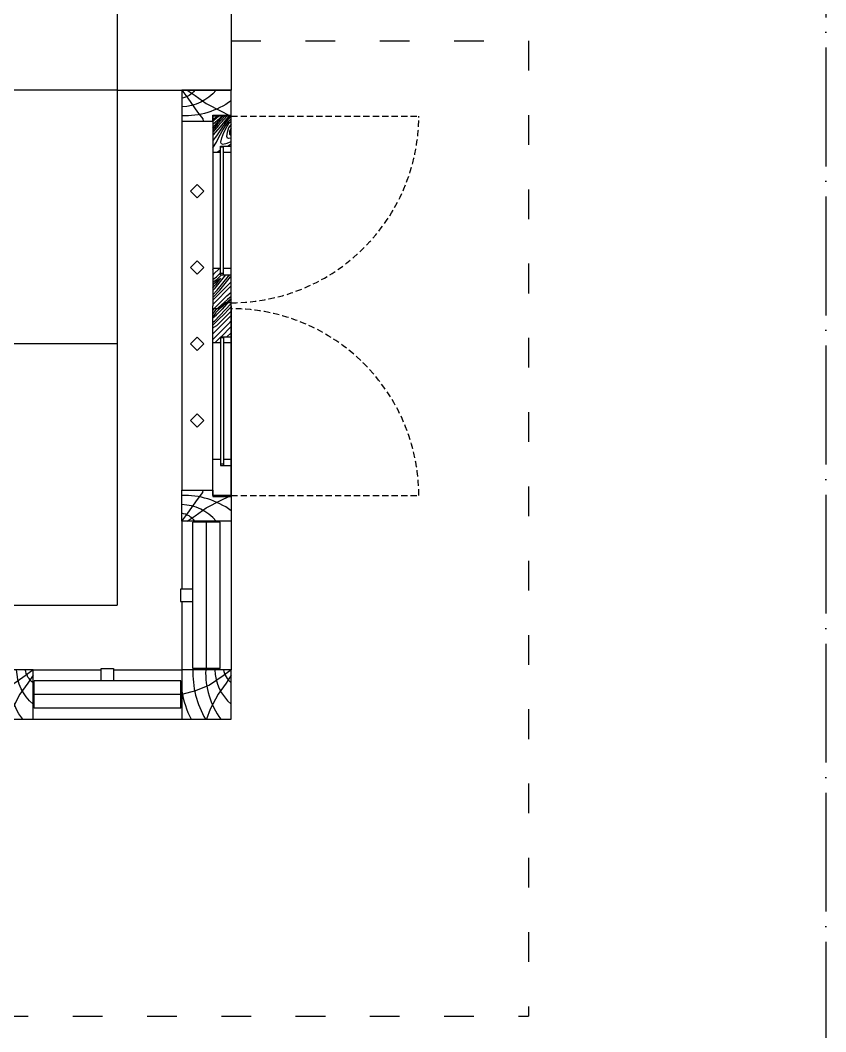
# Model space of a CAD drawing. Header units: metres. Extents: x -16 to 65907, y -5261 to 15511.
# Drawn here: x 12957.7 to 13120.4, y -2617.1 to -2412.8 of the extents above; entities that cross this region are included whole.
import ezdxf

# ---------------------------------------------------------------- set-up
doc = ezdxf.new("R2010")
doc.units = ezdxf.units.M
for name, pattern in [('ACAD_ISO03W100', [30, 12, -18]), ('ACAD_ISO04W100', [30, 24, -3, 0, -3]), ('DASHED', [19.05, 12.7, -6.35])]:
    doc.linetypes.add(name, pattern=pattern)
for name, color, linetype in [('BC-BOUNDARY', 3, 'ACAD_ISO04W100'), ('BC-GREYCOLOR', 8, 'Continuous'), ('BC-HATCH', 8, 'Continuous'), ('BC-JOINERY', 93, 'Continuous')]:
    doc.layers.add(name, color=color, linetype=linetype)

# ---------------------------------------------------------------- blocks, each defined once
blk = doc.blocks.new('BC-JN-FRAME-SIDE')
at = {"layer": 'BC-HATCH'}
for points in [[(0, -3.87), (-1.06, -2.29), (-2.66, -0.06), (-4.24, 2.97), (-5, 4.54)], [(-0.01, -5), (-1.62, -3.74), (-4.39, -1.84), (-5.78, -0.75), (-6.25, -0.66)]]:
    blk.add_lwpolyline(points, dxfattribs=at)
for centre, radius, start, end in [((10.75, -4.4), 15.93, 143.8447, 182.1637), ((5.98, -5.2), 9.31, 129.9112, 178.7469), ((2.65, -5.73), 4.3, 128.027, 170.1852)]:
    blk.add_arc(centre, radius, start, end, dxfattribs=at)
at = {"layer": 'BC-JOINERY'}
for p, q in [((-5, 1.25), (-5, 5)), ((-5, 5), (0, 5)), ((0, 5), (0, -5)), ((-6.25, -5), (-6.25, 1.25)), ((-6.25, 1.25), (-5, 1.25)), ((0, -5), (-6.25, -5))]:
    blk.add_line(p, q, dxfattribs=at)

msp = doc.modelspace()

# ---------------------------------------------------------------- hatches: boundary and pattern name
at = {"layer": 'BC-GREYCOLOR'}
h = msp.add_hatch(dxfattribs=at)
h.set_pattern_fill('WOOD-F4', color=256, scale=15, angle=45, style=0, pattern_type=2)
h.set_pattern_definition([(75.964, (12994.7907, -2421.1037), (10.6066, 53.033), [0.8746, -86.5896]), (48.814, (12995.1089, -2423.3311), (137.885815, 159.09902), [2.255, -223.2444]), (241.699, (12995.4271, -2421.1037), (-21.2132, -42.42641), [1.566, -155.0386]), (55.305, (12994.8968, -2422.9068), (42.42641, 63.63961), [1.677, -166.028]), (34.695, (13002.5335, -2430.5435), (74.24621, 53.03301), [1.677, -166.028]), (208.301, (13004.3366, -2430.0132), (-95.45942, -53.03301), [1.566, -155.0386]), (40.914, (13001.8971, -2429.9071), (10.6066, 10.6066), [2.1054, -208.4297]), (41.186, (13002.1093, -2430.3314), (10.6066, 10.6066), [2.255, -223.2444]), (14.036, (13004.3366, -2430.6496), (31.8198, 10.6066), [0.8746, -86.5896]), (34.695, (12997.1242, -2425.1342), (74.24621, 53.03301), [1.677, -166.028]), (208.301, (12998.9273, -2424.6038), (-95.45942, -53.03301), [1.566, -155.0386]), (241.699, (13000.6243, -2426.3009), (-21.2132, -42.4264), [1.566, -155.0386]), (55.305, (13000.094, -2428.104), (42.4264, 63.63961), [1.677, -166.028]), (45, (13002.534, -2428.634), (-10.607, 10.607), [3.15, -11.85]), (228.814, (13003.5942, -2426.513), (-137.885815, -159.09902), [2.255, -223.2444]), (49.0856, (12995.6392, -2423.8614), (127.27921, 148.492416), [2.10535, -208.4297]), (49.0856, (12995.5332, -2423.5432), (127.27921, 148.492416), [2.10535, -208.4297]), (40.914, (12996.1696, -2424.3917), (10.6066, 10.6066), [2.1054, -208.4297]), (40.914, (12996.4878, -2424.4978), (10.6066, 10.6066), [2.1054, -208.4297]), (41.186, (12996.6999, -2424.922), (10.6066, 10.6066), [2.255, -223.2444]), (14.036, (12998.9273, -2425.2402), (31.8198, 10.6066), [0.8746, -86.5896]), (40.914, (13001.5789, -2429.8011), (10.6066, 10.6066), [2.1054, -208.4297]), (40.914, (13001.8971, -2429.9071), (10.6066, 10.6066), [2.1054, -208.4297]), (75.964, (12999.988, -2426.301), (10.6066, 53.033), [0.8746, -86.5896]), (48.814, (13000.3061, -2428.5283), (137.885815, 159.09902), [2.255, -223.2444]), (49.086, (13000.7304, -2428.7404), (127.27921, 148.49242), [2.1054, -208.4297]), (49.086, (13000.8365, -2429.0586), (127.27921, 148.49242), [2.1054, -208.4297]), (45, (12992.139, -2425.665), (-10.607, 10.607), [1.8, -13.2]), (36.87, (12991.2905, -2426.301), (10.6066, 10.6066), [1.0607, -105.0054]), (30.964, (12990.23, -2426.9373), (10.6066, 10.6066), [1.237, -60.6097]), (28.301, (12988.851, -2427.6798), (95.45942, 53.03301), [1.566, -155.0386]), (26.565, (12988.0025, -2428.104), (10.6066, 10.6066), [0.9487, -46.4855]), (33.69, (12986.7297, -2428.9525), (10.6066, 10.6066), [1.5297, -74.9556]), (45, (12986.411, -2429.27), (-10.607, 10.607), [0.45, -14.55]), (225, (12988.32, -2428.846), (10.607, -10.607), [1.65, -13.35]), (217.875, (12989.2753, -2428.104), (-10.6066, -10.6066), [1.2093, -119.7245]), (214.695, (12990.6541, -2427.1494), (-74.24621, -53.03301), [1.677, -166.028]), (213.69, (12991.927, -2426.301), (-10.6066, -10.6066), [1.5297, -74.9556]), (219.289, (12993.0936, -2425.3463), (-10.6066, -10.6066), [1.5075, -149.2407]), (225, (12989.381, -2428.846), (10.607, -10.607), [2.4, -12.6]), (221.186, (12991.0784, -2427.3616), (-10.6066, -10.6066), [2.255, -223.2444]), (218.991, (12993.3058, -2425.5584), (-116.67262, -95.459415), [2.86575, -283.70885]), (45, (12991.927, -2425.452), (-10.607, 10.607), [1.8, -13.2]), (35.538, (12991.1845, -2425.9827), (10.6066, 10.6066), [0.9124, -90.329]), (26.565, (12989.9117, -2426.619), (10.6066, 10.6066), [1.423, -46.011]), (21.801, (12988.851, -2427.0434), (74.24621, 31.8198), [1.1424, -113.0942]), (14.036, (12988.0025, -2427.2555), (31.8198, 10.6066), [0.8746, -86.5896]), (341.565, (12987.684, -2427.1494), (21.2132, -2e-07), [0.3354, -33.2056]), (161.565, (12989.169, -2426.089), (-21.2132, 2e-07), [0.3354, -33.2056]), (188.13, (12989.9117, -2425.9827), (-53.033, -10.6066), [0.75, -74.25]), (198.435, (12990.866, -2425.6645), (-10.6066, -10.6066), [1.0062, -32.535]), (215.538, (12992.3512, -2424.6038), (-10.6066, -10.6066), [1.8248, -89.4166]), (180, (12990.972, -2424.074), (-10.6066, -10.6066), [0.212, -21.001]), (210.964, (12991.5027, -2423.7553), (-10.6066, -10.6066), [0.6185, -61.228]), (161.565, (12990.23, -2425.028), (-21.2132, 2e-07), [0.3354, -33.2056]), (203.199, (12990.9723, -2424.71), (-42.4264, -21.2132), [0.8078, -79.9697]), (216.87, (12991.8209, -2424.0735), (-10.6066, -10.6066), [1.0607, -105.0054]), (180, (12990.23, -2425.452), (-10.6066, -10.6066), [0.6364, -20.577]), (206.565, (12990.654, -2425.2402), (-10.6066, -10.6066), [0.4743, -46.9598]), (210.964, (12991.1845, -2424.922), (-10.6066, -10.6066), [0.6185, -61.228]), (216.87, (12992.033, -2424.2856), (-10.6066, -10.6066), [1.0607, -105.0054]), (108.435, (12993.836, -2421.422), (-10.6066, 10.6066), [0.3354, -33.2056]), (81.87, (12993.73, -2422.1643), (2e-08, 21.2132), [0.75, -74.25]), (71.565, (12993.412, -2423.119), (2e-07, 21.2132), [1.0062, -32.535]), (54.462, (12992.3512, -2424.6038), (42.4264, 63.6396), [1.8248, -89.4166]), (90, (12991.821, -2423.225), (-10.6066, 10.6066), [0.212, -21.001]), (59.036, (12991.5027, -2423.7553), (21.2132, 42.4264), [0.6185, -61.228]), (90, (12993.2, -2422.483), (-10.6066, 10.6066), [0.6364, -20.577]), (63.435, (12992.9876, -2422.907), (10.6066, 31.8198), [0.4743, -46.9598]), (59.036, (12992.6694, -2423.437), (21.2132, 42.4264), [0.6185, -61.228]), (53.13, (12992.033, -2424.2856), (53.033, 74.24622), [1.0607, -105.0054]), (108.435, (12992.7754, -2422.4825), (-10.6066, 10.6066), [0.3354, -33.2056]), (66.801, (12992.4572, -2423.225), (10.6066, 31.8198), [0.8078, -79.9697]), (53.13, (12991.8209, -2424.0735), (53.033, 74.24622), [1.0607, -105.0054]), (68.199, (12994.3664, -2422.1643), (10.6066, 31.8198), [1.1424, -113.0942]), (63.435, (12993.73, -2423.437), (10.6066, 31.8198), [1.423, -46.011]), (54.462, (12993.1997, -2424.1796), (42.4264, 63.6396), [0.9124, -90.329]), (233.13, (12994.0482, -2423.5432), (-53.033, -74.24622), [1.0607, -105.0054]), (239.036, (12994.6846, -2422.4825), (-21.2132, -42.4264), [1.237, -60.6097]), (51.009, (12993.3058, -2425.5584), (84.852814, 106.066017), [2.86575, -283.70885]), (56.31, (12994.0482, -2424.1796), (31.8198, 53.033), [1.5297, -74.9556]), (50.711, (12993.0936, -2425.3463), (84.85282, 106.06602), [1.5075, -149.2407]), (315, (12989.487, -2425.346), (10.607, 10.607), [0.15, -14.85]), (315, (12993.094, -2421.74), (10.607, 10.607), [0.15, -14.85]), (39.29, (13000.094, -2432.3467), (10.6066, 10.6066), [1.5075, -149.2407]), (33.69, (13001.2607, -2431.392), (10.6066, 10.6066), [1.5297, -74.9556]), (38.991, (12999.8819, -2432.1345), (116.67262, 95.459415), [2.86575, -283.70885]), (210.964, (13002.9578, -2430.7557), (-10.6066, -10.6066), [1.237, -60.6097]), (216.87, (13001.8971, -2431.392), (-10.6066, -10.6066), [1.0607, -105.0054]), (35.538, (13001.2607, -2432.2406), (10.6066, 10.6066), [0.9124, -90.329]), (26.565, (13002.003, -2431.7103), (10.6066, 10.6066), [1.423, -46.011]), (21.801, (13003.276, -2431.0739), (74.2462, 31.8198), [1.1424, -113.0942]), (36.87, (13001.3668, -2433.6195), (10.6066, 10.6066), [1.0607, -105.0054]), (23.2, (13002.2153, -2432.983), (42.4264, 21.2132), [0.8078, -79.9697]), (341.565, (13002.958, -2432.665), (21.213, -2e-07), [0.3354, -33.2056]), (36.87, (13001.1547, -2433.4073), (10.6066, 10.6066), [1.0607, -105.0054]), (30.964, (13002.0032, -2432.771), (10.6066, 10.6066), [0.6185, -61.228]), (26.565, (13002.5335, -2432.4527), (10.6066, 10.6066), [0.4743, -46.96]), (360, (13002.958, -2432.241), (10.607, 10.607), [0.6364, -20.577]), (30.964, (13001.685, -2433.9377), (10.6066, 10.6066), [0.6185, -61.228]), (360, (13002.215, -2433.619), (10.607, 10.607), [0.212, -21.001]), (35.538, (13000.8365, -2433.0891), (10.6066, 10.6066), [1.8248, -89.4166]), (18.435, (13002.3214, -2432.0285), (10.6066, 10.6066), [1.006, -32.535]), (8.13, (13003.276, -2431.7103), (53.033, 10.6066), [0.75, -74.25]), (341.565, (13004.0184, -2431.604), (21.213, -2e-07), [0.3354, -33.2056]), (233.13, (13001.1547, -2433.4073), (-53.033, -74.2462), [1.0607, -105.0054]), (239.036, (13000.5183, -2434.256), (-21.2132, -42.4264), [0.6185, -61.228]), (243.435, (13000.2, -2434.786), (-10.6066, -31.8198), [0.4743, -46.96]), (270, (12999.988, -2435.21), (10.607, -10.607), [0.6364, -20.577]), (233.13, (13001.3668, -2433.6195), (-53.033, -74.2462), [1.0607, -105.0054]), (246.8, (13000.7304, -2434.468), (-10.6066, -31.8198), [0.8078, -79.9697]), (288.43, (13000.412, -2435.2104), (10.6066, -10.6066), [0.3354, -33.2056]), (239.036, (13001.685, -2433.9377), (-21.2132, -42.4264), [0.6185, -61.228]), (270, (13001.367, -2434.468), (10.607, -10.607), [0.212, -21.001]), (234.462, (13000.8365, -2433.0891), (-42.4264, -63.6396), [1.8248, -89.4166]), (251.57, (12999.776, -2434.574), (-2e-07, -21.213), [1.006, -32.535]), (261.87, (12999.4576, -2435.5286), (-2e-08, -21.2132), [0.75, -74.25]), (288.43, (12999.3515, -2436.271), (10.6066, -10.6066), [0.3354, -33.2056]), (108.43, (12998.291, -2437.756), (-10.6066, 10.6066), [0.3354, -33.2056]), (75.964, (12998.1848, -2437.4378), (10.6066, 53.033), [0.8746, -86.5896]), (68.2, (12998.397, -2436.5893), (10.6066, 31.8198), [1.1424, -113.0942]), (63.43, (12998.821, -2435.5286), (10.6066, 31.82), [1.423, -46.011]), (54.46, (12999.4576, -2434.2559), (42.4264, 63.6396), [0.9124, -90.329]), (45, (12999.988, -2433.513), (-10.607, 10.607), [1.8, -13.2]), (229.086, (12997.6545, -2434.1498), (-127.27921, -148.49242), [2.1054, -208.4297]), (225, (12996.276, -2435.741), (10.607, -10.607), [2.4, -12.6]), (231.009, (12999.8819, -2432.1345), (-84.85281, -106.06602), [2.86575, -283.70885]), (228.814, (12998.0787, -2434.3619), (-137.88582, -159.09902), [2.255, -223.2444]), (225, (12996.594, -2436.059), (10.607, -10.607), [2.4, -12.6]), (230.71, (13000.094, -2432.3467), (-84.85282, -106.06602), [1.5075, -149.2407]), (236.31, (12999.1394, -2433.5134), (-31.8198, -53.033), [1.5297, -74.9556]), (235.305, (12998.2909, -2434.7862), (-42.4264, -63.6396), [1.677, -166.028]), (232.125, (12997.3363, -2436.165), (-63.6396, -84.8528), [1.2093, -119.7245]), (225, (12996.594, -2437.12), (10.607, -10.607), [1.65, -13.35]), (45, (12996.17, -2439.029), (-10.607, 10.607), [0.45, -14.55]), (56.31, (12996.4878, -2438.7106), (31.8198, 53.033), [1.5297, -74.9556]), (63.435, (12997.3363, -2437.438), (10.6066, 31.8198), [0.9487, -46.4855]), (61.7, (12997.7605, -2436.5893), (21.2132, 42.4264), [1.566, -155.0386]), (59.04, (12998.503, -2435.2104), (21.2132, 42.4264), [1.237, -60.6097]), (53.13, (12999.1394, -2434.1498), (53.033, 74.2462), [1.0607, -105.0054]), (45, (12999.776, -2433.301), (-10.607, 10.607), [1.8, -13.2]), (135, (13000.094, -2435.953), (-10.607, -10.607), [0.15, -14.85]), (135, (13003.7, -2432.347), (-10.607, -10.607), [0.15, -14.85]), (227.862, (12999.6697, -2431.9224), (-190.91885, -212.13205), [3.00375, -297.37104]), (42.138, (12999.6697, -2431.9224), (10.6066, 10.6066), [3.00375, -297.37104]), (40.426, (12999.66973, -2431.0739), (148.492424, 127.27922), [3.762, -372.4361]), (229.574, (13002.10925, -2428.2101), (-116.67262, -137.885822), [3.762, -372.4361]), (48.013, (12993.73, -2425.9827), (180.312196, 201.5254), [2.85394, -282.5405]), (47.8624, (12993.5179, -2425.7706), (190.918848, 212.13205), [3.00375, -297.37104]), (41.987, (12994.0482, -2426.3009), (10.6066, 10.6066), [2.85394, -282.5405]), (42.1376, (12994.2604, -2426.513), (10.6066, 10.6066), [3.00375, -297.37104]), (39.29, (12994.6846, -2426.9373), (10.6066, 10.6066), [1.5075, -149.2407]), (33.69, (12995.8514, -2425.9827), (10.6066, 10.6066), [1.5297, -74.9556]), (38.991, (12994.4725, -2426.7252), (116.67262, 95.459415), [2.86575, -283.70885]), (210.964, (12997.5484, -2425.3463), (-10.6066, -10.6066), [1.237, -60.6097]), (216.87, (12996.4878, -2425.9827), (-10.6066, -10.6066), [1.0607, -105.0054]), (35.538, (12995.8514, -2426.8312), (10.6066, 10.6066), [0.9124, -90.329]), (26.565, (12996.594, -2426.301), (10.6066, 10.6066), [1.423, -46.011]), (21.801, (12997.8666, -2425.6645), (74.2462, 31.8198), [1.1424, -113.0942]), (41.987, (12999.4576, -2431.7103), (10.6066, 10.6066), [2.85394, -282.5405]), (42.138, (12999.6697, -2431.9224), (10.6066, 10.6066), [3.00375, -297.37104]), (54.462, (12998.397, -2429.3768), (42.4264, 63.6396), [0.9124, -90.329]), (63.435, (12998.9273, -2428.6344), (10.6066, 31.8198), [1.423, -46.011]), (68.199, (12999.5637, -2427.3616), (10.6066, 31.8198), [1.1424, -113.0942]), (239.036, (12999.882, -2427.6798), (-21.2132, -42.4264), [1.237, -60.6097]), (233.13, (12999.2455, -2428.7404), (-53.033, -74.2462), [1.0607, -105.0054]), (51.009, (12998.503, -2430.7557), (84.852814, 106.06602), [2.86575, -283.70885]), (50.71, (12998.2909, -2430.5435), (84.85282, 106.06602), [1.5075, -149.2407]), (56.31, (12999.2455, -2429.3768), (31.8198, 53.033), [1.5297, -74.9556]), (47.862, (12998.71514, -2430.9678), (190.91885, 212.13205), [3.00375, -297.37104]), (48.013, (12998.9273, -2431.1799), (180.312196, 201.5254), [2.85394, -282.5405]), (45, (12993.624, -2436.483), (-10.607, 10.607), [0.9, -14.1]), (41.186, (12994.2604, -2435.8468), (10.6066, 10.6066), [2.255, -223.2444]), (40.426, (12995.9574, -2434.3619), (148.492424, 127.27922), [3.762, -372.4361]), (49.574, (12996.3817, -2434.7862), (116.67262, 137.88582), [3.762, -372.4361]), (221.987, (12993.73, -2425.9827), (-10.6066, -10.6066), [2.85394, -282.5405]), (220.914, (12991.6087, -2427.8919), (-10.6066, -10.6066), [2.1054, -208.4297]), (225, (12990.018, -2429.27), (10.607, -10.607), [2.55, -12.45]), (222.1376, (12993.5179, -2425.7706), (-10.6066, -10.6066), [3.00375, -297.37104]), (220.914, (12991.2905, -2427.7858), (-10.6066, -10.6066), [2.1054, -208.4297]), (225, (12989.7, -2429.165), (10.607, -10.607), [2.4, -12.6]), (36.87, (12995.9574, -2428.21), (10.6066, 10.6066), [1.0607, -105.0054]), (23.199, (12996.806, -2427.5737), (42.4264, 21.2132), [0.8078, -79.9697]), (341.565, (12997.5484, -2427.2555), (21.2132, -2e-07), [0.3354, -33.2056]), (36.87, (12995.7453, -2427.998), (10.6066, 10.6066), [1.0607, -105.0054]), (30.964, (12996.594, -2427.3616), (10.6066, 10.6066), [0.6185, -61.228]), (26.565, (12997.124, -2427.0434), (10.6066, 10.6066), [0.4743, -46.96]), (360, (12997.548, -2426.831), (10.607, 10.607), [0.6364, -20.577]), (30.964, (12996.2756, -2428.5283), (10.6066, 10.6066), [0.6185, -61.228]), (360, (12996.806, -2428.21), (10.607, 10.607), [0.212, -21.001]), (35.538, (12995.427, -2427.6798), (10.6066, 10.6066), [1.8248, -89.4166]), (18.435, (12996.912, -2426.619), (10.6066, 10.6066), [1.006, -32.535]), (8.13, (12997.8666, -2426.301), (53.033, 10.6066), [0.75, -74.25]), (341.565, (12998.609, -2426.195), (21.2132, -2e-07), [0.3354, -33.2056]), (233.13, (12995.7453, -2427.998), (-53.033, -74.2462), [1.0607, -105.0054]), (239.036, (12995.109, -2428.8465), (-21.2132, -42.4264), [0.6185, -61.228]), (243.435, (12994.7907, -2429.377), (-10.6066, -31.8198), [0.4743, -46.96]), (270, (12994.579, -2429.801), (10.607, -10.607), [0.6364, -20.577]), (233.13, (12995.9574, -2428.21), (-53.033, -74.2462), [1.0607, -105.0054]), (246.801, (12995.321, -2429.0586), (-10.6066, -31.8198), [0.8078, -79.9697]), (288.435, (12995.003, -2429.801), (10.6066, -10.6066), [0.3354, -33.2056]), (239.036, (12996.2756, -2428.5283), (-21.2132, -42.4264), [0.6185, -61.228]), (270, (12995.957, -2429.059), (10.607, -10.607), [0.212, -21.001]), (234.462, (12995.427, -2427.6798), (-42.4264, -63.6396), [1.8248, -89.4166]), (251.565, (12994.3664, -2429.165), (-2e-07, -21.2132), [1.006, -32.535]), (261.87, (12994.0482, -2430.1193), (-2e-08, -21.2132), [0.75, -74.25]), (288.435, (12993.942, -2430.862), (10.6066, -10.6066), [0.3354, -33.2056]), (108.435, (12992.8815, -2432.3467), (-10.6066, 10.6066), [0.3354, -33.2056]), (75.964, (12992.7754, -2432.0285), (10.6066, 53.033), [0.8746, -86.5896]), (68.199, (12992.9876, -2431.18), (10.6066, 31.8198), [1.1424, -113.0942]), (63.435, (12993.412, -2430.1193), (10.6066, 31.8198), [1.423, -46.011]), (54.462, (12994.0482, -2428.8465), (42.4264, 63.6396), [0.9124, -90.329]), (45, (12994.579, -2428.104), (-10.607, 10.607), [1.8, -13.2]), (228.013, (12994.0482, -2426.3009), (-180.312196, -201.5254), [2.85394, -282.5405]), (229.086, (12992.139, -2428.4222), (-127.27921, -148.49242), [2.1054, -208.4297]), (225, (12990.76, -2430.013), (10.607, -10.607), [2.55, -12.45]), (227.8624, (12994.2604, -2426.513), (-190.918848, -212.13205), [3.00375, -297.37104]), (229.086, (12992.2451, -2428.7404), (-127.27921, -148.49242), [2.1054, -208.4297]), (225, (12990.866, -2430.331), (10.607, -10.607), [2.4, -12.6]), (231.009, (12994.4725, -2426.7252), (-84.852814, -106.066017), [2.86575, -283.70885]), (228.814, (12992.6694, -2428.9526), (-137.885815, -159.09902), [2.255, -223.2444]), (225, (12991.184, -2430.65), (10.607, -10.607), [2.4, -12.6]), (230.71, (12994.6846, -2426.9373), (-84.85282, -106.06602), [1.5075, -149.2407]), (236.31, (12993.73, -2428.104), (-31.8198, -53.033), [1.5297, -74.9556]), (235.305, (12992.8815, -2429.3768), (-42.4264, -63.63961), [1.677, -166.028]), (232.125, (12991.927, -2430.7557), (-63.63961, -84.85282), [1.2093, -119.7245]), (225, (12991.184, -2431.71), (10.607, -10.607), [1.65, -13.35]), (45, (12990.76, -2433.62), (-10.607, 10.607), [0.45, -14.55]), (56.31, (12991.0784, -2433.3013), (31.8198, 53.033), [1.5297, -74.9556]), (63.435, (12991.927, -2432.0285), (10.6066, 31.8198), [0.9487, -46.4855]), (61.699, (12992.3512, -2431.18), (21.2132, 42.4264), [1.566, -155.0386]), (59.036, (12993.0936, -2429.801), (21.2132, 42.4264), [1.237, -60.6097]), (53.13, (12993.73, -2428.7404), (53.033, 74.2462), [1.0607, -105.0054]), (45, (12994.366, -2427.892), (-10.607, 10.607), [1.8, -13.2]), (228.013, (12999.4576, -2431.7103), (-180.312196, -201.5254), [2.85394, -282.5405]), (229.086, (12997.5484, -2433.8316), (-127.27921, -148.49242), [2.1054, -208.4297]), (225, (12996.17, -2435.423), (10.607, -10.607), [2.55, -12.45]), (227.862, (12999.6697, -2431.9224), (-190.91885, -212.13205), [3.00375, -297.37104]), (229.086, (12997.6545, -2434.1498), (-127.27921, -148.49242), [2.1054, -208.4297]), (225, (12996.276, -2435.741), (10.607, -10.607), [2.4, -12.6]), (45, (12991.609, -2434.468), (-10.607, 10.607), [0.45, -14.55]), (33.69, (12991.927, -2434.1498), (10.6066, 10.6066), [1.5297, -74.9556]), (26.565, (12993.1997, -2433.3013), (10.6066, 10.6066), [0.9487, -46.4855]), (28.3, (12994.0482, -2432.877), (95.45942, 53.033), [1.566, -155.0386]), (30.964, (12995.427, -2432.1345), (10.6066, 10.6066), [1.237, -60.6097]), (36.87, (12996.4878, -2431.4981), (10.6066, 10.6066), [1.0607, -105.0054]), (45, (12997.336, -2430.862), (-10.607, 10.607), [1.8, -13.2]), (219.29, (12998.2909, -2430.5435), (-10.6066, -10.6066), [1.5075, -149.2407]), (213.69, (12997.1241, -2431.498), (-10.6066, -10.6066), [1.5297, -74.9556]), (214.695, (12995.8514, -2432.3467), (-74.24621, -53.033), [1.677, -166.028]), (217.875, (12994.4725, -2433.3013), (-10.6066, -10.6066), [1.2093, -119.7245]), (225, (12993.518, -2434.044), (10.607, -10.607), [1.65, -13.35]), (218.991, (12998.503, -2430.7557), (-116.67262, -95.459415), [2.86575, -283.70885]), (221.186, (12996.2756, -2432.5588), (-10.6066, -10.6066), [2.255, -223.2444]), (225, (12994.579, -2434.044), (10.607, -10.607), [2.4, -12.6]), (222.138, (12998.71514, -2430.9678), (-10.6066, -10.6066), [3.00375, -297.37104]), (220.914, (12996.4878, -2432.9831), (-10.6066, -10.6066), [2.1054, -208.4297]), (225, (12994.897, -2434.362), (10.607, -10.607), [2.4, -12.6]), (221.987, (12998.9273, -2431.1799), (-10.6066, -10.6066), [2.85394, -282.5405]), (220.914, (12996.806, -2433.0891), (-10.6066, -10.6066), [2.1054, -208.4297]), (225, (12995.215, -2434.468), (10.607, -10.607), [2.55, -12.45]), (341.565, (12992.8815, -2432.3467), (21.213, -2e-07), [0.3354, -33.2056]), (14.036, (12993.1997, -2432.4527), (31.8198, 10.6066), [0.8746, -86.5896]), (21.801, (12994.0482, -2432.2406), (74.2462, 31.8198), [1.1424, -113.0942]), (26.565, (12995.109, -2431.8163), (10.6066, 10.6066), [1.423, -46.011]), (35.538, (12996.3817, -2431.18), (10.6066, 10.6066), [0.9124, -90.329]), (45, (12997.124, -2430.65), (-10.607, 10.607), [1.8, -13.2]), (215.538, (12997.5484, -2429.801), (-10.6066, -10.6066), [1.8248, -89.4166]), (198.435, (12996.0635, -2430.862), (-10.6066, -10.6066), [1.006, -32.535]), (188.13, (12995.109, -2431.18), (-53.033, -10.6066), [0.75, -74.25]), (161.565, (12994.3664, -2431.286), (-21.213, 2e-07), [0.3354, -33.2056]), (210.964, (12996.7, -2428.9526), (-10.6066, -10.6066), [0.6185, -61.228]), (180, (12996.17, -2429.271), (-10.607, -10.607), [0.212, -21.001]), (216.87, (12997.018, -2429.2707), (-10.6066, -10.6066), [1.0607, -105.0054]), (203.2, (12996.1696, -2429.9071), (-42.4264, -21.2132), [0.8078, -79.9697]), (161.565, (12995.427, -2430.2253), (-21.213, 2e-07), [0.3354, -33.2056]), (216.87, (12997.2302, -2429.4829), (-10.6066, -10.6066), [1.0607, -105.0054]), (210.964, (12996.3817, -2430.1193), (-10.6066, -10.6066), [0.6185, -61.228]), (206.565, (12995.8514, -2430.4375), (-10.6066, -10.6066), [0.4743, -46.96]), (180, (12995.427, -2430.65), (-10.607, -10.607), [0.6364, -20.577]), (135, (12994.79, -2430.65), (-10.607, -10.607), [0.3, -14.7]), (54.462, (12997.5484, -2429.801), (42.4264, 63.6396), [1.8248, -89.4166]), (71.565, (12998.609, -2428.316), (2e-07, 21.2132), [1.006, -32.535]), (81.87, (12998.9273, -2427.3616), (2e-08, 21.2132), [0.75, -74.25]), (108.435, (12999.0333, -2426.619), (-10.6066, 10.6066), [0.3354, -33.2056]), (59.036, (12996.7, -2428.9526), (21.2132, 42.4264), [0.6185, -61.228]), (90, (12997.018, -2428.422), (-10.607, 10.607), [0.212, -21.001]), (53.13, (12997.2302, -2429.4829), (53.033, 74.2462), [1.0607, -105.0054]), (59.036, (12997.8666, -2428.6344), (21.2132, 42.4264), [0.6185, -61.228]), (63.435, (12998.185, -2428.104), (10.6066, 31.8198), [0.4743, -46.96]), (90, (12998.397, -2427.68), (-10.607, 10.607), [0.6364, -20.577]), (135, (12998.397, -2427.043), (-10.607, -10.607), [0.3, -14.7]), (53.13, (12997.018, -2429.2708), (53.033, 74.2462), [1.0607, -105.0054]), (66.801, (12997.6545, -2428.4222), (10.6066, 31.8198), [0.8078, -79.9697]), (108.435, (12997.973, -2427.68), (-10.6066, 10.6066), [0.3354, -33.2056]), (45, (12994.154, -2437.014), (-10.607, 10.607), [3.15, -11.85]), (243.435, (12995.8514, -2420.255), (-10.6066, -31.8198), [0.9487, -46.4855]), (52.125, (12995.8514, -2421.528), (63.63961, 84.85282), [1.2093, -119.7245]), (108.435, (12995.003, -2420.255), (-10.6066, 10.6066), [0.3354, -33.2056]), (236.31, (12996.7, -2418.9823), (-31.8198, -53.033), [1.5297, -74.9556]), (225, (12997.018, -2418.664), (10.607, -10.607), [0.45, -14.55]), (45, (12996.594, -2421.634), (-10.607, 10.607), [2.4, -12.6]), (45, (12996.594, -2420.573), (-10.607, 10.607), [1.65, -13.35]), (45, (13003.488, -2428.528), (-10.607, 10.607), [2.4, -12.6]), (45, (13004.867, -2428.846), (-10.607, 10.607), [1.65, -13.35]), (45, (13003.806, -2428.846), (-10.607, 10.607), [2.4, -12.6]), (225, (13006.776, -2428.422), (10.607, -10.607), [0.45, -14.55]), (213.69, (13006.458, -2428.7404), (-10.6066, -10.6066), [1.5297, -74.9556]), (341.565, (13005.185, -2430.4375), (21.2132, -2e-07), [0.3354, -33.2056]), (37.875, (13003.9124, -2429.589), (10.6066, 10.6066), [1.2093, -119.7245]), (206.565, (13005.185, -2429.589), (-10.6066, -10.6066), [0.9487, -46.4855]), (225, (13004.23, -2425.877), (10.607, -10.607), [0.9, -14.1]), (45, (12997.018, -2422.27), (-10.607, 10.607), [2.55, -12.45]), (45, (12996.912, -2421.952), (-10.607, 10.607), [2.4, -12.6]), (45, (12997.76, -2423.013), (-10.607, 10.607), [2.55, -12.45]), (45, (12998.079, -2423.119), (-10.607, 10.607), [2.4, -12.6]), (45, (12999.458, -2423.437), (-10.607, 10.607), [1.65, -13.35]), (45, (12998.397, -2423.437), (-10.607, 10.607), [2.4, -12.6]), (225, (13001.367, -2423.013), (10.607, -10.607), [0.45, -14.55]), (213.69, (13001.0486, -2423.331), (-10.6066, -10.6066), [1.5297, -74.9556]), (341.565, (12999.776, -2425.028), (21.2132, -2e-07), [0.3354, -33.2056]), (45, (13003.17, -2428.422), (-10.607, 10.607), [2.55, -12.45]), (45, (13003.488, -2428.528), (-10.607, 10.607), [2.4, -12.6]), (108.435, (13000.2, -2425.4524), (-10.6066, 10.6066), [0.3354, -33.2056]), (225, (13002.215, -2423.861), (10.607, -10.607), [0.45, -14.55]), (236.31, (13001.897, -2424.1796), (-31.8198, -53.033), [1.5297, -74.9556]), (45, (13001.791, -2426.831), (-10.607, 10.607), [2.4, -12.6]), (45, (13001.791, -2425.77), (-10.607, 10.607), [1.65, -13.35]), (45, (13002.11, -2427.15), (-10.607, 10.607), [2.4, -12.6]), (45, (13002.215, -2427.468), (-10.607, 10.607), [2.55, -12.45]), (37.875, (12998.503, -2424.1796), (10.6066, 10.6066), [1.2093, -119.7245]), (206.565, (12999.776, -2424.1796), (-10.6066, -10.6066), [0.9487, -46.4855]), (243.435, (13001.0486, -2425.4524), (-10.6066, -31.8198), [0.9487, -46.4855]), (52.125, (13001.0486, -2426.7252), (63.63961, 84.85282), [1.2093, -119.7245])])
h.paths.add_polyline_path([(13000.344, -2438.203), (13000.344, -2432.153), (12996.594, -2432.153), (12996.594, -2439.453), (12998.169, -2439.453), (12998.169, -2438.203), (12998.769, -2438.203)])
h = msp.add_hatch(dxfattribs=at)
h.set_pattern_fill('WOOD-F5', color=256, scale=20, angle=45, style=0, pattern_type=2)
h.set_pattern_definition([(227.4896, (12994.3311, -2445.5972), (-296.984848, -325.26912), [4.60435, -455.8302]), (226.975, (12995.6039, -2444.89014), (-381.837662, -410.121933), [5.80345, -574.5413]), (45, (12992.493, -2453.093), (-14.142, 14.142), [10.2, -9.8]), (45, (12993.341, -2448.284), (-14.142, 14.142), [2.8, -17.2]), (45, (12993.483, -2448.991), (-14.142, 14.142), [3.2, -16.8]), (225, (12996.735, -2446.587), (14.142, -14.142), [2.6, -17.4]), (225, (12999.14, -2445.314), (14.142, -14.142), [11, -9]), (227.7263, (13000.2708, -2451.5369), (-268.700577, -296.984848), [4.2048, -416.2712]), (225, (13000.27, -2446.446), (14.142, -14.142), [7.8, -12.2]), (38.66, (12998.2909, -2450.1227), (14.14214, 14.14214), [1.811, -179.2966]), (231.34, (12999.705, -2448.9914), (-98.99495, -127.27922), [1.811, -179.2966]), (220.0303, (13000.9779, -2447.1529), (-183.847764, -155.56349), [4.61736, -457.1185]), (229.9697, (13001.5436, -2447.7186), (-141.421355, -169.705628), [4.61736, -457.1185]), (49.399, (12998.7151, -2452.244), (155.56349, 183.84776), [5.2154, -255.5527]), (225, (13003.806, -2449.981), (14.142, -14.142), [12.4, -7.6]), (45, (12999.988, -2452.668), (-14.142, 14.142), [4.6, -15.4]), (225, (13005.22, -2451.396), (14.142, -14.142), [13.2, -6.8]), (225, (13004.09, -2450.264), (14.142, -14.142), [7.4, -12.6]), (41.4237, (13000.8365, -2454.6482), (14.142136, 14.142136), [3.2062, -317.4181]), (225, (13005.645, -2451.82), (14.142, -14.142), [20, 0]), (225, (13006.21, -2452.385), (14.142, -14.142), [6.4, -13.6]), (45, (13001.12, -2458.608), (-14.142, 14.142), [4.2, -15.8]), (219.806, (13004.9377, -2456.2038), (-14.14214, -14.14214), [2.209, -218.6981]), (53.13, (13004.6548, -2457.901), (70.71068, 98.99495), [2.8284, -138.593]), (237.529, (13007.2004, -2457.618), (-42.4264, -70.71068), [1.844, -182.547]), (237.529, (13006.7762, -2457.1938), (-42.4264, -70.71068), [1.844, -182.547]), (237.529, (13006.2105, -2456.6281), (-42.4264, -70.71068), [1.844, -182.547]), (36.87, (13006.7762, -2459.7394), (14.14214, 14.14214), [1.4142, -140.0071]), (218.66, (12991.2198, -2448.9914), (-14.14214, -14.14214), [1.811, -179.2966]), (45, (12987.401, -2452.527), (-14.142, 14.142), [3.4, -16.6]), (40.9144, (12985.2801, -2454.3654), (14.142136, 14.142136), [2.8071, -277.9062]), (45, (12982.593, -2457.052), (-14.142, 14.142), [3.8, -16.2]), (45, (12991.927, -2447.719), (-14.142, 14.142), [1.6, -18.4]), (33.69, (12991.0784, -2448.2842), (14.14214, 14.14214), [1.0198, -100.9606]), (56.31, (12993.0583, -2446.587), (42.4264, 70.7107), [1.0198, -100.9606]), (228.5763, (12986.4115, -2454.6482), (-197.9899, -226.27417), [3.2062, -317.4181]), (41.4237, (12984.0073, -2456.7695), (14.142136, 14.142136), [3.2062, -317.4181]), (225.9878, (12991.9269, -2449.9813), (-791.9596006, -820.2438607), [11.60172, -1148.57068]), (230.1944, (12993.3411, -2448.2842), (-127.27922, -155.56349), [2.209, -218.6981]), (221.6335, (12985.4215, -2455.0725), (-14.142136, -14.142135), [3.4059, -337.1818]), (219.8056, (12987.1186, -2453.6583), (-14.14214, -14.14214), [2.209, -218.6981]), (225, (12991.644, -2449.133), (14.142, -14.142), [6.4, -13.6]), (45, (12983.442, -2457.9), (-14.142, 14.142), [1.2, -18.8]), (225, (12984.007, -2456.77), (14.142, -14.142), [1.2, -18.8]), (225, (12993.2, -2449.557), (14.142, -14.142), [12.8, -7.2]), (63.435, (12993.2, -2449.557), (14.1421, 42.4264), [0.6325, -62.613]), (225, (12987.401, -2456.204), (14.142, -14.142), [4, -16]), (216.87, (12988.5328, -2455.3553), (-14.14214, -14.14214), [1.4142, -140.0071]), (225, (12990.088, -2453.8), (14.142, -14.142), [2.2, -17.8]), (230.711, (12991.3612, -2452.244), (-113.13709, -141.42136), [2.01, -198.9875]), (225, (12994.614, -2448.991), (14.142, -14.142), [4.6, -15.4]), (243.435, (12994.897, -2448.4257), (-14.1421, -42.4264), [0.6325, -62.613]), (225, (12987.119, -2457.335), (14.142, -14.142), [3, -17]), (56.31, (12990.23, -2454.7896), (42.4264, 70.7107), [2.0396, -99.9408]), (45, (12988.533, -2456.487), (-14.142, 14.142), [2.4, -17.6]), (30.964, (12987.1186, -2457.335), (14.1421, 14.1421), [1.6492, -80.813]), (53.746, (12990.937, -2455.2139), (70.71068, 98.99495), [2.6306, -260.4283]), (45, (12989.24, -2456.91), (-14.142, 14.142), [2.4, -17.6]), (35.538, (12987.26, -2458.3252), (14.14214, 14.14214), [2.433, -119.2221]), (45, (12985.563, -2460.022), (-14.142, 14.142), [2.4, -17.6]), (231.71, (12995.1796, -2457.4766), (-98.99495, -127.27922), [3.4234, -338.9214]), (221.4237, (12997.5838, -2455.3553), (-14.142136, -14.142136), [3.2062, -317.4181]), (228.18, (12994.7553, -2451.9612), (-226.27417, -254.55844), [3.6056, -356.9496]), (225, (12992.351, -2454.648), (14.142, -14.142), [3.6, -16.4]), (218.66, (12989.8056, -2457.1938), (-14.14214, -14.14214), [1.811, -179.2966]), (225, (12988.391, -2458.325), (14.142, -14.142), [3.2, -16.8]), (225, (12994.331, -2453.8), (14.142, -14.142), [10.6, -9.4]), (45, (12997.442, -2451.537), (-14.142, 14.142), [1.6, -18.4]), (225, (12998.29, -2450.123), (14.142, -14.142), [1.4, -18.6]), (231.34, (12997.301, -2451.1127), (-98.99495, -127.27922), [1.811, -179.2966]), (37.875, (12996.1696, -2452.527), (14.14214, 14.14214), [1.6125, -159.6327]), (229.7636, (12997.4423, -2450.1227), (-141.42136, -169.70563), [4.8166, -236.0153]), (225, (12989.664, -2459.598), (14.142, -14.142), [3.2, -16.8]), (219.806, (12991.3612, -2458.1837), (-14.14214, -14.14214), [2.209, -218.6981]), (230.194, (12992.7754, -2456.4867), (-127.27922, -155.56349), [2.209, -218.6981]), (225, (12994.897, -2454.365), (14.142, -14.142), [3, -17]), (220.2364, (12998.5737, -2451.2541), (-14.14214, -14.14214), [4.8166, -236.0153]), (30.964, (12989.664, -2460.7293), (14.1421, 14.1421), [1.6492, -80.813]), (45, (12991.078, -2459.88), (-14.142, 14.142), [2.6, -17.4]), (49.764, (12992.9169, -2458.0423), (141.42136, 169.70563), [2.4083, -238.4236]), (45, (12994.472, -2456.204), (-14.142, 14.142), [1.8, -18.2]), (39.806, (12995.7453, -2454.931), (14.14214, 14.14214), [2.209, -218.6981]), (45, (12997.442, -2453.517), (-14.142, 14.142), [1.8, -18.2]), (225, (12989.664, -2460.73), (14.142, -14.142), [2.4, -17.6]), (225, (12996.17, -2455.638), (14.142, -14.142), [2.2, -17.8]), (225, (12990.796, -2461.012), (14.142, -14.142), [3, -17]), (217.875, (12997.4423, -2454.6482), (-14.14214, -14.14214), [1.6125, -159.6327]), (49.764, (12993.0583, -2459.0323), (141.42136, 169.70563), [2.4083, -238.4236]), (45, (12991.785, -2460.305), (-14.142, 14.142), [1.8, -18.2]), (35.538, (12990.7955, -2461.0122), (14.14214, 14.14214), [1.2166, -120.4387]), (228.576, (12995.0382, -2458.7494), (-197.9899, -226.27417), [3.2062, -317.4181]), (225, (12990.513, -2462.144), (14.142, -14.142), [2, -18]), (48.18, (12997.5838, -2455.3553), (226.27417, 254.55844), [3.6056, -356.9496]), (45, (12992.068, -2461.154), (-14.142, 14.142), [1.4, -18.6]), (32.471, (12990.5127, -2462.1435), (84.85281, 56.56854), [1.844, -182.547]), (225, (12992.21, -2464.406), (14.142, -14.142), [1.6, -18.4]), (229.764, (12993.7654, -2462.5678), (-141.42136, -169.70563), [2.4083, -238.4236]), (220.914, (12995.8867, -2460.7293), (-14.14214, -14.14214), [2.8071, -277.9062]), (232.595, (12993.1997, -2462.0021), (-84.85281, -113.13708), [3.0265, -299.6284]), (218.66, (12996.0281, -2459.7394), (-14.14214, -14.14214), [3.6222, -177.4855]), (225, (12991.361, -2462.992), (14.142, -14.142), [2, -18]), (225, (12991.078, -2462.71), (14.142, -14.142), [2, -18]), (216.87, (12992.2098, -2461.8607), (-14.14214, -14.14214), [1.4142, -140.0071]), (53.13, (12991.3612, -2462.992), (70.7107, 98.99495), [1.4142, -140.0071]), (45, (12990.654, -2465.113), (-14.142, 14.142), [1, -19]), (45, (12996.028, -2459.74), (-14.142, 14.142), [2, -18]), (231.71, (12998.8566, -2455.4967), (-98.99495, -127.27922), [3.4234, -338.9214]), (216.87, (12996.311, -2458.608), (-14.14214, -14.14214), [4.2426, -137.1787]), (225, (12996.735, -2458.184), (14.142, -14.142), [0.6, -19.4]), (47.2906, (12997.44235, -2458.3252), (325.26912, 353.55339), [5.004, -495.39584]), (225, (12996.17, -2462.426), (14.142, -14.142), [5.8, -14.2]), (47.4896, (12998.5737, -2460.3051), (296.984848, 325.26912), [4.60435, -455.8302]), (41.424, (12996.1696, -2462.4264), (14.14214, 14.14214), [3.2062, -317.4181]), (45, (12992.634, -2467.093), (-14.142, 14.142), [5.6, -14.4]), (49.086, (12999.2808, -2460.7293), (169.70563, 197.9899), [2.8071, -277.9062]), (41.82, (12996.5938, -2463.1335), (14.142136, 14.142136), [3.6056, -356.9496]), (225, (12996.735, -2464.123), (14.142, -14.142), [2.2, -17.8]), (49.086, (12993.3411, -2467.8004), (169.70563, 197.9899), [2.8071, -277.9062]), (223.091, (13001.1193, -2460.0222), (-14.142136, -14.142136), [6.00333, -594.3299]), (231.34, (13002.2507, -2458.608), (-98.99495, -127.27922), [1.811, -179.2966]), (225, (13003.24, -2457.618), (14.142, -14.142), [1.4, -18.6]), (38.66, (13003.5235, -2457.901), (14.14214, 14.14214), [1.811, -179.2966]), (231.34, (13004.9377, -2456.7695), (-98.99495, -127.27922), [1.811, -179.2966]), (37.875, (13001.4021, -2460.305), (14.14214, 14.14214), [1.6125, -159.6327]), (231.34, (13002.5335, -2458.8909), (-98.99495, -127.27922), [1.811, -179.2966]), (225, (13003.523, -2457.9), (14.142, -14.142), [1.4, -18.6]), (45, (13002.675, -2459.315), (-14.142, 14.142), [1.6, -18.4]), (45, (13002.675, -2459.88), (-14.142, 14.142), [2.8, -17.2]), (38.991, (12999.7051, -2462.285), (155.56349, 127.27922), [3.821, -378.2785]), (45, (12997.3, -2464.69), (-14.142, 14.142), [3.4, -16.6]), (33.69, (12996.4524, -2465.255), (14.1421, 14.1421), [1.0198, -100.9606]), (45, (12995.321, -2466.386), (-14.142, 14.142), [1.6, -18.4]), (49.764, (12993.7654, -2468.2247), (141.42136, 169.70563), [2.4083, -238.4236]), (45, (12995.887, -2467.518), (-14.142, 14.142), [1.6, -18.4]), (225, (12996.735, -2466.103), (14.142, -14.142), [1.4, -18.6]), (231.34, (12995.7453, -2467.0933), (-98.99495, -127.27922), [1.811, -179.2966]), (37.875, (12994.614, -2468.5075), (14.14214, 14.14214), [1.6125, -159.6327]), (236.31, (12995.321, -2466.952), (-42.4264, -70.7107), [2.0396, -99.9408]), (35.538, (12996.4524, -2465.8205), (14.1421, 14.1421), [1.2166, -120.4387]), (225, (12999.422, -2463.133), (14.142, -14.142), [2.8, -17.2]), (33.69, (13006.9176, -2460.4465), (14.1421, 14.1421), [1.0198, -100.9606]), (56.31, (13005.2205, -2462.4264), (42.4264, 70.7107), [1.0198, -100.9606]), (45, (13005.786, -2461.578), (-14.142, 14.142), [1.6, -18.4]), (51.71, (12998.008, -2467.3761), (98.99495, 127.27922), [3.4234, -338.9214]), (45, (13000.13, -2464.69), (-14.142, 14.142), [0.6, -19.4]), (36.87, (13000.5536, -2464.265), (14.14214, 14.14214), [4.2426, -137.1787]), (231.34, (13003.9477, -2461.7193), (-98.99495, -127.27922), [1.811, -179.2966]), (45, (12995.745, -2470.205), (-14.142, 14.142), [10, -10]), (45, (12995.462, -2469.922), (-14.142, 14.142), [3.6, -16.4]), (45, (12995.18, -2469.639), (-14.142, 14.142), [3.2, -16.8]), (51.34, (12997.4423, -2467.3761), (98.99495, 127.2792), [3.6222, -177.4855]), (45, (12999.705, -2464.548), (-14.142, 14.142), [1, -19]), (51.34, (12997.018, -2466.9519), (98.99495, 127.2792), [3.6222, -177.4855]), (45, (12994.755, -2469.215), (-14.142, 14.142), [3.2, -16.8]), (45, (12999.28, -2464.123), (-14.142, 14.142), [1, -19]), (37.1467, (12999.9879, -2463.4163), (353.55339, 268.70058), [5.8549, -579.63633]), (45, (13004.655, -2459.88), (-14.142, 14.142), [1.6, -18.4]), (225, (13006.21, -2459.174), (14.142, -14.142), [1.8, -18.2]), (36.87, (13000.4122, -2463.8406), (14.14214, 14.14214), [5.6569, -135.7645]), (231.34, (12998.1495, -2464.972), (-98.99495, -127.27922), [1.811, -179.2966]), (38.66, (12996.7352, -2466.1033), (14.14214, 14.14214), [1.811, -179.2966]), (225, (12996.452, -2465.82), (14.142, -14.142), [1.6, -18.4]), (38.418, (12999.42225, -2463.1335), (141.421357, 113.137084), [5.2345, -518.2156]), (45, (13003.523, -2459.88), (-14.142, 14.142), [2.4, -17.6]), (225, (13004.09, -2462.71), (14.142, -14.142), [11.2, -8.8]), (53.13, (13004.0892, -2462.7092), (70.7107, 98.99495), [1.4142, -140.0071]), (45, (13004.938, -2461.578), (-14.142, 14.142), [2.6, -17.4]), (228.18, (12996.7352, -2442.9102), (-226.27417, -254.55844), [3.6056, -356.9496]), (230.1944, (12997.018, -2443.193), (-127.27922, -155.56349), [2.209, -218.6981]), (45, (12997.3, -2444.042), (-14.142, 14.142), [0.4, -19.6]), (45, (12997.16, -2443.617), (-14.142, 14.142), [0.2, -19.8]), (231.34, (12997.1595, -2443.6173), (-98.99495, -127.27922), [1.811, -179.2966]), (37.875, (12996.0281, -2445.0316), (14.14214, 14.14214), [1.6125, -159.6327]), (45, (12996.877, -2445.314), (-14.142, 14.142), [1.6, -18.4]), (32.471, (12995.321, -2446.3043), (84.85281, 56.56854), [1.844, -182.547]), (225, (12998.29, -2444.466), (14.142, -14.142), [2.2, -17.8]), (35.538, (12995.7453, -2446.7286), (14.14214, 14.14214), [1.2166, -120.4387]), (206.565, (12997.301, -2446.3043), (-14.1421, -14.1421), [0.6325, -62.613]), (225, (12998.715, -2444.89), (14.142, -14.142), [2, -18]), (225, (13002.816, -2448.991), (14.142, -14.142), [3.6, -16.4]), (45, (13003.24, -2452.527), (-14.142, 14.142), [2.2, -17.8]), (49.764, (13005.2205, -2454.7896), (141.42136, 169.70563), [2.4083, -238.4236]), (36.87, (13004.0892, -2455.6382), (14.14214, 14.14214), [1.4142, -140.0071]), (225, (13007.483, -2453.658), (14.142, -14.142), [3.6, -16.4]), (45, (13006.352, -2455.638), (-14.142, 14.142), [2.2, -17.8]), (45, (13007.2, -2457.618), (-14.142, 14.142), [3, -17]), (234.462, (13007.9075, -2457.4766), (-56.56854, -84.8528), [1.2166, -120.4387]), (35.538, (13007.2004, -2458.4666), (14.14214, 14.14214), [1.2166, -120.4387]), (45, (13007.908, -2457.477), (-14.142, 14.142), [2.4, -17.6]), (45, (13008.19, -2457.76), (-14.142, 14.142), [2.4, -17.6]), (45, (13006.776, -2457.194), (-14.142, 14.142), [3, -17]), (45, (13006.21, -2456.628), (-14.142, 14.142), [3, -17]), (225, (13010.312, -2456.487), (14.142, -14.142), [3.4, -16.6])])
h.paths.add_polyline_path([(13000.344, -2469.853), (13000.344, -2464.203), (12998.769, -2464.203), (12998.169, -2464.203), (12998.169, -2462.953), (12996.594, -2462.953), (12996.594, -2470.453), (12996.594, -2471.053), (12997.844, -2471.053), (12999.094, -2469.853)])
h.paths.add_polyline_path([(13000.344, -2476.703), (13000.344, -2470.453), (13000.344, -2469.853), (12999.094, -2469.853), (12997.844, -2471.053), (12996.594, -2471.053), (12996.594, -2477.953), (12998.169, -2477.953), (12998.169, -2476.703), (12998.769, -2476.703)])

# ---------------------------------------------------------------- linework, layer by layer
at = {"layer": 'BC-BOUNDARY'}
msp.add_line((13120.385, -1545.417), (13120.385, -2846.269), dxfattribs=at)
at = {"layer": 'BC-GREYCOLOR'}
for p, q in [((13000.344, -2192.653), (13000.344, -2426.953)), ((12977.344, -2215.653), (12977.344, -2426.953)), ((12977.344, -2426.953), (13000.344, -2426.953)), ((12977.344, -2426.953), (12977.344, -2530.953)), ((13000.344, -2508.953), (13000.344, -2431.943)), ((12990.344, -2433.193), (12990.344, -2507.703)), ((12998.169, -2464.203), (12998.169, -2438.203)), ((12998.169, -2438.203), (12998.769, -2438.203)), ((12998.769, -2438.453), (12998.169, -2438.453)), ((12998.769, -2464.203), (12998.769, -2438.203)), ((12998.769, -2438.203), (13000.344, -2438.203)), ((12996.594, -2439.453), (12996.594, -2462.953)), ((13000.344, -2462.953), (13000.344, -2439.453)), ((12998.769, -2463.953), (12998.169, -2463.953)), ((12998.169, -2464.203), (12998.769, -2464.203)), ((12998.769, -2464.203), (13000.344, -2464.203)), ((12998.169, -2476.703), (12998.169, -2502.703)), ((12998.169, -2476.703), (12998.769, -2476.703)), ((12998.769, -2476.953), (12998.169, -2476.953)), ((12998.769, -2476.703), (12998.769, -2502.703)), ((12998.769, -2476.703), (13000.344, -2476.703)), ((12900.344, -2478.082), (12977.344, -2478.082)), ((12996.594, -2501.453), (12996.594, -2477.953)), ((13000.344, -2477.953), (13000.344, -2501.453)), ((12998.769, -2502.453), (12998.169, -2502.453)), ((12998.169, -2502.703), (12998.769, -2502.703)), ((12998.769, -2502.703), (13000.344, -2502.703)), ((12990.344, -2513.943), (12990.344, -2527.698)), ((12992.594, -2543.743), (12992.594, -2514.153)), ((12998.094, -2514.153), (12992.594, -2514.153)), ((12995.344, -2543.953), (12995.344, -2513.953)), ((12998.094, -2543.743), (12998.094, -2514.153)), ((13000.344, -2513.953), (13000.344, -2543.953)), ((12990.344, -2530.198), (12990.344, -2543.953)), ((12873.344, -2530.953), (12977.344, -2530.953)), ((12960.334, -2543.953), (12974.089, -2543.953)), ((12976.589, -2543.953), (12990.344, -2543.953)), ((12998.094, -2543.743), (12992.594, -2543.743)), ((12990.134, -2546.203), (12960.544, -2546.203)), ((12960.544, -2551.703), (12960.544, -2546.203)), ((12990.134, -2551.703), (12990.134, -2546.203)), ((12990.344, -2548.953), (12960.344, -2548.953)), ((12990.134, -2551.703), (12960.544, -2551.703)), ((12960.344, -2553.953), (12990.344, -2553.953))]:
    msp.add_line(p, q, dxfattribs=at)
at = {"layer": 'BC-GREYCOLOR', "linetype": 'ACAD_ISO03W100', "ltscale": 0.5}
for p, q in [((13000.344, -2416.953), (13060.344, -2416.953)), ((13060.344, -2416.953), (13060.344, -2613.953)), ((12863.344, -2613.953), (13060.344, -2613.953))]:
    msp.add_line(p, q, dxfattribs=at)
at = {"layer": 'BC-GREYCOLOR', "linetype": 'Continuous'}
msp.add_line((12977.344, -2426.953), (12647.344, -2426.953), dxfattribs=at)
at = {"layer": 'BC-GREYCOLOR', "linetype": 'DASHED', "ltscale": 0.1}
for p, q in [((13000.344, -2432.153), (13038.243, -2432.153)), ((13000.344, -2508.753), (13038.243, -2508.753))]:
    msp.add_line(p, q, dxfattribs=at)
at = {"layer": 'BC-GREYCOLOR'}
for points in [[(12998.769, -2439.453), (13000.344, -2439.453), (13000.344, -2432.153), (12996.594, -2432.153), (12996.594, -2439.453), (12998.169, -2439.453)], [(12998.169, -2462.953), (12996.594, -2462.953), (12996.594, -2470.453)], [(13000.344, -2470.453), (13000.344, -2462.953), (12998.769, -2462.953)], [(13000.344, -2469.853), (12999.094, -2469.853), (12997.844, -2471.053), (12996.594, -2471.053)], [(12998.169, -2477.953), (12996.594, -2477.953), (12996.594, -2470.453)], [(13000.344, -2470.453), (13000.344, -2477.953), (12998.769, -2477.953)], [(12998.769, -2501.453), (13000.344, -2501.453), (13000.344, -2508.753), (12996.594, -2508.753), (12996.594, -2501.453), (12998.169, -2501.453)], [(13000.344, -2543.953), (12998.73, -2545.208), (12995.969, -2547.109), (12993.116, -2548.207), (12990.344, -2548.976)], [(13000.354, -2545.084), (12999.294, -2546.663), (12997.691, -2548.89), (12996.117, -2551.919), (12995.344, -2553.953)]]:
    msp.add_lwpolyline(points, dxfattribs=at)
for points in [[(12994.812, -2447.297), (12993.469, -2445.953), (12992.125, -2447.297), (12993.469, -2448.64)], [(12994.812, -2462.734), (12993.469, -2461.391), (12992.125, -2462.734), (12993.469, -2464.078)], [(12994.812, -2478.172), (12993.469, -2476.828), (12992.125, -2478.172), (12993.469, -2479.515)], [(12994.812, -2493.609), (12993.469, -2492.266), (12992.125, -2493.609), (12993.469, -2494.953)], [(12992.594, -2527.698), (12990.094, -2527.698), (12990.094, -2530.198), (12992.594, -2530.198)], [(12974.089, -2546.203), (12974.089, -2543.703), (12976.589, -2543.703), (12976.589, -2546.203)], [(12990.344, -2543.953), (12990.344, -2553.953), (13000.344, -2553.953), (13000.344, -2543.953)]]:
    msp.add_lwpolyline(points, close=True, dxfattribs=at)
at = {"layer": 'BC-GREYCOLOR', "linetype": 'DASHED', "ltscale": 0.1}
for centre, start, end in [((13000.344, -2431.953), 270, 359.69765), ((13000.344, -2508.953), 0.30235, 90)]:
    msp.add_arc(centre, 37.9, start, end, dxfattribs=at)
at = {"layer": 'BC-GREYCOLOR'}
for centre, radius, start, end in [((13011.102, -2544.555), 18.508, 177.83632, 210.51783), ((13011.102, -2544.555), 15.93, 177.83632, 216.15529), ((13006.329, -2543.749), 9.313, 181.25314, 230.08881), ((13003.001, -2543.22), 4.298, 189.81483, 231.97299), ((13003.001, -2543.22), 4.298, 189.81483, 231.97299), ((13011.102, -2544.555), 21.086, 190.10712, 206.46989), ((13011.102, -2544.555), 21.086, 190.10712, 206.46989)]:
    msp.add_arc(centre, radius, start, end, dxfattribs=at)

# ---------------------------------------------------------------- block references
at = {"layer": 'BC-GREYCOLOR', "xscale": -1}
for p, rotation in [((12995.344, -2426.943), 270), ((12960.344, -2548.953), 180)]:
    msp.add_blockref('BC-JN-FRAME-SIDE', p, dxfattribs=dict(at, rotation=rotation))
at = {"layer": 'BC-GREYCOLOR', "rotation": 270}
msp.add_blockref('BC-JN-FRAME-SIDE', (12995.344, -2513.953), dxfattribs=at)

doc.saveas('drawing.dxf')
